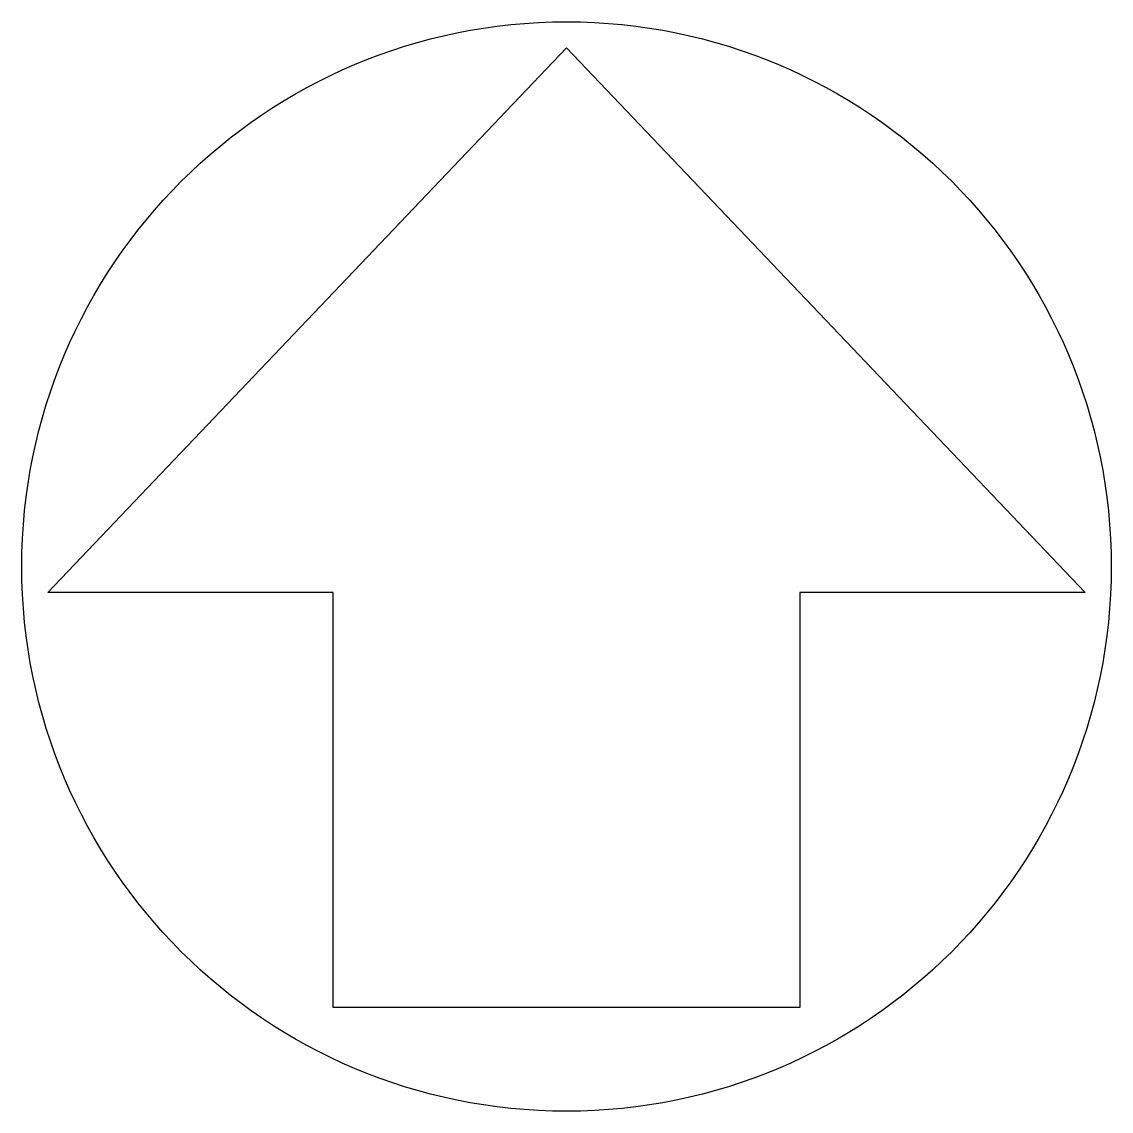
# Model space of a CAD drawing. Extents: x -2000 to 2000, y -2000 to 2000.
import ezdxf

# ---------------------------------------------------------------- set-up
doc = ezdxf.new("R2010")
doc.units = 0
doc.layers.get('0').update_dxf_attribs({"linetype": 'CONTINUOUS'})

msp = doc.modelspace()

# ---------------------------------------------------------------- linework, layer by layer
at = {"color": 0}
for p, q in [((-1904.8, -95.2), (0, 1904.8)), ((0, 1904.8), (1904.8, -95.2)), ((-857.1, -95.2), (-1904.8, -95.2)), ((-857.1, -1619), (-857.1, -95.2)), ((857.1, -95.2), (857.1, -1619)), ((1904.8, -95.2), (857.1, -95.2)), ((857.1, -1619), (-857.1, -1619))]:
    msp.add_line(p, q, dxfattribs=at)
msp.add_circle((0, 0), 2000, dxfattribs=at)

doc.saveas('drawing.dxf')
